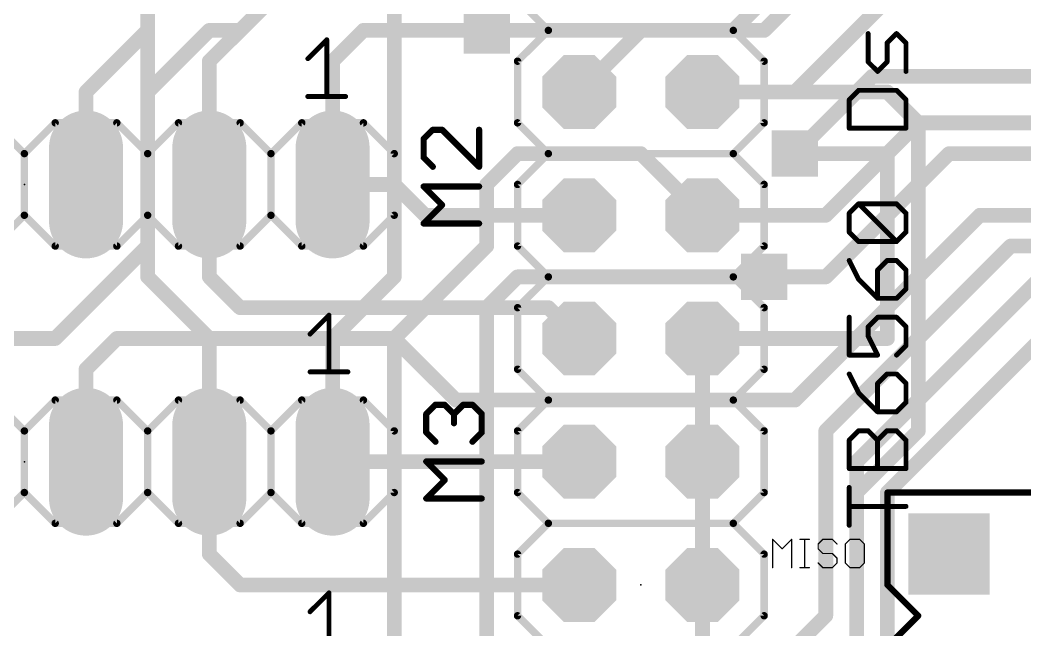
# Model space of a CAD drawing. Extents: x 6 to 93.4, y 7 to 66.
# Drawn here: x 35.47 to 56.17, y 39.08 to 51.65 of the extents above; entities that cross this region are included whole.
import ezdxf

# ---------------------------------------------------------------- set-up
doc = ezdxf.new("R2010")
doc.units = 0
for name, color, linetype in [('1', 22, 'CONTINUOUS'), ('112', 253, 'CONTINUOUS'), ('16', 175, 'CONTINUOUS'), ('17', 82, 'CONTINUOUS'), ('18', 82, 'CONTINUOUS'), ('21', 7, 'CONTINUOUS'), ('23', 7, 'CONTINUOUS'), ('25', 253, 'CONTINUOUS'), ('27', 253, 'CONTINUOUS'), ('51', 53, 'CONTINUOUS')]:
    doc.layers.add(name, color=color, linetype=linetype)

# ---------------------------------------------------------------- blocks, each defined once
blk = doc.blocks.new('RECT')
blk.add_solid([(-0.5, -0.5), (0.5, -0.5), (-0.5, 0.5), (0.5, 0.5)])
blk = doc.blocks.new('OCTAGONP')
at = {"const_width": 0.5}
blk.add_lwpolyline([(-0.25, -0.1036), (-0.25, 0.1036), (-0.1036, 0.25), (0.1036, 0.25), (0.25, 0.1036), (0.25, -0.1036), (0.1036, -0.25), (-0.1036, -0.25), (-0.25, -0.1036), (-0.25, 0.1036)], dxfattribs=at)
blk = doc.blocks.new('LONGP100')
at = {"const_width": 1}
blk.add_lwpolyline([(-0.5, 0), (0.5, 0)], dxfattribs=at)
at = {"const_width": 0.5}
for points in [[(-0.5, 0.25, 1), (-0.5, -0.25)], [(0.5, -0.25, 1), (0.5, 0.25)]]:
    blk.add_lwpolyline(points, format="xyb", dxfattribs=at)
blk = doc.blocks.new('SQUAREP')
blk.add_solid([(-0.5, -0.5), (0.5, -0.5), (-0.5, 0.5), (0.5, 0.5)])
blk = doc.blocks.new('SQUAREV')
blk.add_solid([(-0.5, -0.5), (0.5, -0.5), (-0.5, 0.5), (0.5, 0.5)])

msp = doc.modelspace()

# ---------------------------------------------------------------- linework, layer by layer
at = {"layer": '1', "const_width": 0.3048}
for points in [[(43.18, 46.355), (43.18, 57.785)], [(38.1, 55.88), (38.1, 46.355)], [(40.64, 52.07), (39.37, 50.8)], [(51.435, 52.07), (50.8, 51.435)], [(50.8, 51.435), (45.085, 51.435)], [(39.37, 50.8), (39.37, 48.26)], [(53.34, 50.165), (49.53, 50.165)], [(53.975, 49.53), (53.34, 50.165)], [(53.975, 49.53), (53.975, 43.18)], [(45.085, 48.26), (45.72, 48.895)], [(45.72, 48.895), (48.26, 48.895)], [(48.26, 48.895), (49.53, 47.625)], [(53.34, 48.895), (51.435, 48.895)], [(53.34, 45.085), (53.34, 48.895)], [(45.085, 46.99), (45.085, 48.26)], [(43.18, 45.085), (45.085, 46.99)], [(38.1, 46.355), (39.37, 45.085)], [(41.91, 45.085), (43.18, 46.355)], [(45.085, 45.72), (45.72, 46.355)], [(45.72, 46.355), (50.8, 46.355)], [(45.085, 34.29), (45.085, 45.72)], [(39.37, 45.085), (39.37, 42.545)], [(41.91, 45.085), (41.91, 42.545)], [(43.18, 35.56), (43.18, 45.085)], [(49.53, 45.085), (49.53, 42.545)], [(49.53, 45.085), (53.34, 45.085)], [(53.975, 43.18), (52.705, 41.91)], [(49.53, 42.545), (49.53, 40.005)], [(52.705, 32.385), (52.705, 41.91)], [(49.53, 40.005), (49.53, 37.465)]]:
    msp.add_lwpolyline(points, dxfattribs=at)
at = {"layer": '1', "const_width": 0.1524}
for points in [[(45.085, 51.5112, 1), (45.085, 51.3588)], [(50.7461, 51.4889, 1), (50.8539, 51.3811)], [(50.8, 51.3588, 1), (50.8, 51.5112)], [(39.4462, 50.8, 1), (39.2938, 50.8)], [(39.3161, 50.8539, 1), (39.4239, 50.7461)], [(49.53, 50.2412, 1), (49.53, 50.0888)], [(53.3939, 50.2189, 1), (53.2861, 50.1111)], [(53.34, 50.0888, 1), (53.34, 50.2412)], [(54.0512, 49.53, 1), (53.8988, 49.53)], [(53.9211, 49.4761, 1), (54.0289, 49.5839)], [(45.72, 48.9712, 1), (45.72, 48.8188)], [(45.7739, 48.8411, 1), (45.6661, 48.9489)], [(48.3139, 48.9489, 1), (48.2061, 48.8411)], [(48.26, 48.8188, 1), (48.26, 48.9712)], [(51.435, 48.9712, 1), (51.435, 48.8188)], [(53.4162, 48.895, 1), (53.2638, 48.895)], [(53.34, 48.8188, 1), (53.34, 48.9712)], [(39.2938, 48.26, 1), (39.4462, 48.26)], [(45.1612, 48.26, 1), (45.0088, 48.26)], [(45.0311, 48.3139, 1), (45.1389, 48.2061)], [(49.4761, 47.5711, 1), (49.5839, 47.6789)], [(45.0088, 46.99, 1), (45.1612, 46.99)], [(45.1389, 46.9361, 1), (45.0311, 47.0439)], [(38.1539, 46.4089, 1), (38.0461, 46.3011)], [(38.0238, 46.355, 1), (38.1762, 46.355)], [(43.1038, 46.355, 1), (43.2562, 46.355)], [(43.2339, 46.3011, 1), (43.1261, 46.4089)], [(45.72, 46.4312, 1), (45.72, 46.2788)], [(45.7739, 46.3011, 1), (45.6661, 46.4089)], [(50.8, 46.2788, 1), (50.8, 46.4312)], [(45.1612, 45.72, 1), (45.0088, 45.72)], [(45.0311, 45.7739, 1), (45.1389, 45.6661)], [(39.4462, 45.085, 1), (39.2938, 45.085)], [(39.3161, 45.0311, 1), (39.4239, 45.1389)], [(41.9862, 45.085, 1), (41.8338, 45.085)], [(41.8561, 45.1389, 1), (41.9639, 45.0311)], [(43.2562, 45.085, 1), (43.1038, 45.085)], [(43.1261, 45.1389, 1), (43.2339, 45.0311)], [(49.6062, 45.085, 1), (49.4538, 45.085)], [(49.53, 45.1612, 1), (49.53, 45.0088)], [(53.2638, 45.085, 1), (53.4162, 45.085)], [(53.34, 45.0088, 1), (53.34, 45.1612)], [(54.0289, 43.1261, 1), (53.9211, 43.2339)], [(53.8988, 43.18, 1), (54.0512, 43.18)], [(49.6062, 42.545, 1), (49.4538, 42.545)], [(39.2938, 42.545, 1), (39.4462, 42.545)], [(41.8338, 42.545, 1), (41.9862, 42.545)], [(49.4538, 42.545, 1), (49.6062, 42.545)], [(52.7812, 41.91, 1), (52.6288, 41.91)], [(52.6511, 41.9639, 1), (52.7589, 41.8561)], [(49.6062, 40.005, 1), (49.4538, 40.005)], [(49.4538, 40.005, 1), (49.6062, 40.005)]]:
    msp.add_lwpolyline(points, format="xyb", dxfattribs=at)
at = {"layer": '112', "const_width": 0.1016}
for points in [[(41.3998, 50.8524), (41.7896, 51.2422)], [(41.7896, 51.2422), (41.7896, 50.0728)], [(41.3998, 50.0728), (42.1794, 50.0728)], [(41.4458, 45.1754), (41.8356, 45.5652)], [(41.8356, 45.5652), (41.8356, 44.3958)], [(41.4458, 44.3958), (42.2254, 44.3958)], [(41.4458, 39.4524), (41.8356, 39.8422)], [(41.8356, 39.8422), (41.8356, 38.6728)]]:
    msp.add_lwpolyline(points, dxfattribs=at)
at = {"layer": '112', "const_width": 0.0508}
for points in [[(41.815, 51.2422, 1), (41.7642, 51.2422)], [(41.8076, 51.2242, 1), (41.7716, 51.2602)], [(41.3818, 50.8704, 1), (41.4178, 50.8344)], [(41.3998, 50.0982, 1), (41.3998, 50.0474)], [(41.7642, 50.0728, 1), (41.815, 50.0728)], [(42.1794, 50.0474, 1), (42.1794, 50.0982)], [(41.861, 45.5652, 1), (41.8102, 45.5652)], [(41.8536, 45.5472, 1), (41.8176, 45.5832)], [(41.4278, 45.1934, 1), (41.4638, 45.1574)], [(41.4458, 44.4212, 1), (41.4458, 44.3704)], [(41.8102, 44.3958, 1), (41.861, 44.3958)], [(42.2254, 44.3704, 1), (42.2254, 44.4212)], [(41.861, 39.8422, 1), (41.8102, 39.8422)], [(41.8536, 39.8242, 1), (41.8176, 39.8602)], [(41.4278, 39.4704, 1), (41.4638, 39.4344)]]:
    msp.add_lwpolyline(points, format="xyb", dxfattribs=at)
at = {"layer": '16', "const_width": 0.3048}
for points in [[(38.1, 51.435), (38.1, 55.88)], [(40.64, 52.07), (40.005, 51.435)], [(50.8, 52.07), (50.165, 51.435)], [(53.34, 52.07), (51.435, 50.165)], [(36.83, 50.165), (38.1, 51.435)], [(39.37, 51.435), (38.1, 50.165)], [(40.005, 51.435), (39.37, 51.435)], [(42.545, 51.435), (41.91, 50.8)], [(45.085, 51.435), (42.545, 51.435)], [(48.26, 51.435), (46.99, 50.165)], [(50.165, 51.435), (48.26, 51.435)], [(41.91, 50.8), (41.91, 48.26)], [(51.435, 48.895), (53.0276, 50.4876)], [(53.0276, 50.4876), (58.7324, 50.4876)], [(36.83, 48.26), (36.83, 50.165)], [(38.1, 50.165), (38.1, 46.99)], [(51.435, 50.165), (49.53, 50.165)], [(52.07, 47.625), (53.975, 49.53)], [(53.975, 49.53), (59.69, 49.53)], [(54.61, 48.895), (52.07, 46.355)], [(60.96, 48.895), (54.61, 48.895)], [(39.37, 48.26), (39.37, 46.355)], [(41.91, 48.26), (43.18, 48.26)], [(43.18, 48.26), (43.815, 47.625)], [(43.815, 47.625), (46.99, 47.625)], [(49.53, 47.625), (52.07, 47.625)], [(51.435, 43.815), (55.245, 47.625)], [(55.245, 47.625), (79.375, 47.625)], [(38.1, 46.99), (36.195, 45.085)], [(52.07, 43.18), (55.88, 46.99)], [(55.88, 46.99), (80.645, 46.99)], [(39.37, 46.355), (40.005, 45.72)], [(50.8, 46.355), (52.07, 46.355)], [(52.705, 42.545), (56.515, 46.355)], [(40.005, 45.72), (46.355, 45.72)], [(46.355, 45.72), (46.99, 45.085)], [(53.34, 41.91), (57.15, 45.72)], [(36.195, 45.085), (22.86, 45.085)], [(37.465, 45.085), (36.83, 44.45)], [(43.18, 45.085), (37.465, 45.085)], [(44.45, 43.815), (43.18, 45.085)], [(36.83, 44.45), (36.83, 42.545)], [(44.45, 43.815), (51.435, 43.815)], [(52.07, 39.37), (52.07, 43.18)], [(39.37, 40.64), (39.37, 42.545)], [(46.99, 42.545), (41.91, 42.545)], [(52.705, 37.465), (52.705, 42.545)], [(53.34, 35.56), (53.34, 41.91)], [(40.005, 40.005), (39.37, 40.64)], [(46.99, 40.005), (40.005, 40.005)], [(51.435, 38.735), (52.07, 39.37)]]:
    msp.add_lwpolyline(points, dxfattribs=at)
at = {"layer": '16', "const_width": 0.1524}
for points in [[(38.1539, 51.3811, 1), (38.0461, 51.4889)], [(39.37, 51.5112, 1), (39.37, 51.3588)], [(39.4239, 51.3811, 1), (39.3161, 51.4889)], [(39.9511, 51.4889, 1), (40.0589, 51.3811)], [(40.005, 51.3588, 1), (40.005, 51.5112)], [(42.545, 51.5112, 1), (42.545, 51.3588)], [(42.5989, 51.3811, 1), (42.4911, 51.4889)], [(45.085, 51.3588, 1), (45.085, 51.5112)], [(48.26, 51.5112, 1), (48.26, 51.3588)], [(48.3139, 51.3811, 1), (48.2061, 51.4889)], [(50.1111, 51.4889, 1), (50.2189, 51.3811)], [(50.165, 51.3588, 1), (50.165, 51.5112)], [(38.0238, 51.435, 1), (38.1762, 51.435)], [(41.9862, 50.8, 1), (41.8338, 50.8)], [(41.8561, 50.8539, 1), (41.9639, 50.7461)], [(53.0276, 50.5638, 1), (53.0276, 50.4114)], [(53.0815, 50.4337, 1), (52.9737, 50.5415)], [(36.9062, 50.165, 1), (36.7538, 50.165)], [(38.1762, 50.165, 1), (38.0238, 50.165)], [(49.53, 50.2412, 1), (49.53, 50.0888)], [(51.435, 50.0888, 1), (51.435, 50.2412)], [(36.7761, 50.2189, 1), (36.8839, 50.1111)], [(38.0461, 50.2189, 1), (38.1539, 50.1111)], [(46.9361, 50.2189, 1), (47.0439, 50.1111)], [(51.3811, 50.2189, 1), (51.4889, 50.1111)], [(53.975, 49.6062, 1), (53.975, 49.4538)], [(54.0289, 49.4761, 1), (53.9211, 49.5839)], [(51.3811, 48.9489, 1), (51.4889, 48.8411)], [(54.61, 48.9712, 1), (54.61, 48.8188)], [(54.6639, 48.8411, 1), (54.5561, 48.9489)], [(36.7538, 48.26, 1), (36.9062, 48.26)], [(39.4462, 48.26, 1), (39.2938, 48.26)], [(41.91, 48.3362, 1), (41.91, 48.1838)], [(41.8338, 48.26, 1), (41.9862, 48.26)], [(43.2339, 48.3139, 1), (43.1261, 48.2061)], [(43.18, 48.1838, 1), (43.18, 48.3362)], [(43.815, 47.7012, 1), (43.815, 47.5488)], [(43.7611, 47.5711, 1), (43.8689, 47.6789)], [(46.99, 47.5488, 1), (46.99, 47.7012)], [(49.53, 47.7012, 1), (49.53, 47.5488)], [(52.0161, 47.6789, 1), (52.1239, 47.5711)], [(52.07, 47.5488, 1), (52.07, 47.7012)], [(55.245, 47.7012, 1), (55.245, 47.5488)], [(55.2989, 47.5711, 1), (55.1911, 47.6789)], [(38.0238, 46.99, 1), (38.1762, 46.99)], [(38.1539, 46.9361, 1), (38.0461, 47.0439)], [(55.88, 47.0662, 1), (55.88, 46.9138)], [(55.9339, 46.9361, 1), (55.8261, 47.0439)], [(39.4239, 46.4089, 1), (39.3161, 46.3011)], [(39.2938, 46.355, 1), (39.4462, 46.355)], [(50.8, 46.4312, 1), (50.8, 46.2788)], [(52.0161, 46.4089, 1), (52.1239, 46.3011)], [(52.07, 46.2788, 1), (52.07, 46.4312)], [(40.005, 45.7962, 1), (40.005, 45.6438)], [(39.9511, 45.6661, 1), (40.0589, 45.7739)], [(46.4089, 45.7739, 1), (46.3011, 45.6661)], [(46.355, 45.6438, 1), (46.355, 45.7962)], [(36.1411, 45.1389, 1), (36.2489, 45.0311)], [(36.195, 45.0088, 1), (36.195, 45.1612)], [(37.465, 45.1612, 1), (37.465, 45.0088)], [(37.5189, 45.0311, 1), (37.4111, 45.1389)], [(43.2339, 45.1389, 1), (43.1261, 45.0311)], [(43.18, 45.0088, 1), (43.18, 45.1612)], [(46.9361, 45.0311, 1), (47.0439, 45.1389)], [(36.9062, 44.45, 1), (36.7538, 44.45)], [(36.7761, 44.5039, 1), (36.8839, 44.3961)], [(44.45, 43.8912, 1), (44.45, 43.7388)], [(44.3961, 43.7611, 1), (44.5039, 43.8689)], [(51.3811, 43.8689, 1), (51.4889, 43.7611)], [(51.435, 43.7388, 1), (51.435, 43.8912)], [(52.1462, 43.18, 1), (51.9938, 43.18)], [(52.0161, 43.2339, 1), (52.1239, 43.1261)], [(39.4462, 42.545, 1), (39.2938, 42.545)], [(41.91, 42.6212, 1), (41.91, 42.4688)], [(46.99, 42.4688, 1), (46.99, 42.6212)], [(52.7812, 42.545, 1), (52.6288, 42.545)], [(52.6511, 42.5989, 1), (52.7589, 42.4911)], [(36.7538, 42.545, 1), (36.9062, 42.545)], [(53.4162, 41.91, 1), (53.2638, 41.91)], [(53.2861, 41.9639, 1), (53.3939, 41.8561)], [(39.4239, 40.6939, 1), (39.3161, 40.5861)], [(39.2938, 40.64, 1), (39.4462, 40.64)], [(40.005, 40.0812, 1), (40.005, 39.9288)], [(39.9511, 39.9511, 1), (40.0589, 40.0589)], [(46.99, 39.9288, 1), (46.99, 40.0812)], [(51.9938, 39.37, 1), (52.1462, 39.37)], [(52.1239, 39.3161, 1), (52.0161, 39.4239)]]:
    msp.add_lwpolyline(points, format="xyb", dxfattribs=at)
at = {"layer": '21'}
for points, const_width in [([(45.72, 52.07), (46.355, 51.435)], 0.1524), ([(50.8, 52.07), (50.165, 51.435)], 0.1524), ([(46.355, 51.435), (45.72, 50.8)], 0.1524), ([(50.165, 51.435), (46.355, 51.435)], 0.1524), ([(50.165, 51.435), (50.8, 50.8)], 0.1524), ([(45.72, 50.8), (45.72, 49.53)], 0.1524), ([(50.8, 50.8), (50.8, 49.53)], 0.1524), ([(35.56, 48.895), (34.925, 49.53)], 0.1524), ([(35.56, 48.895), (36.195, 49.53)], 0.1524), ([(36.195, 49.53), (37.465, 49.53)], 0.1524), ([(37.465, 49.53), (38.1, 48.895)], 0.1524), ([(38.1, 48.895), (38.735, 49.53)], 0.1524), ([(38.735, 49.53), (40.005, 49.53)], 0.1524), ([(40.005, 49.53), (40.64, 48.895)], 0.1524), ([(40.64, 48.895), (41.275, 49.53)], 0.1524), ([(41.275, 49.53), (42.545, 49.53)], 0.1524), ([(43.18, 48.895), (42.545, 49.53)], 0.1524), ([(45.72, 49.53), (46.355, 48.895)], 0.1524), ([(50.8, 49.53), (50.165, 48.895)], 0.1524), ([(35.56, 47.625), (35.56, 48.895)], 0.1524), ([(38.1, 47.625), (38.1, 48.895)], 0.1524), ([(40.64, 47.625), (40.64, 48.895)], 0.1524), ([(43.18, 47.625), (43.18, 48.895)], 0.1524), ([(46.355, 48.895), (45.72, 48.26)], 0.1524), ([(50.165, 48.895), (46.355, 48.895)], 0.1524), ([(50.165, 48.895), (50.8, 48.26)], 0.1524), ([(45.72, 48.26), (45.72, 46.99)], 0.1524), ([(50.8, 48.26), (50.8, 46.99)], 0.1524), ([(34.925, 46.99), (35.56, 47.625)], 0.1524), ([(36.195, 46.99), (35.56, 47.625)], 0.1524), ([(38.1, 47.625), (37.465, 46.99)], 0.1524), ([(38.735, 46.99), (38.1, 47.625)], 0.1524), ([(40.64, 47.625), (40.005, 46.99)], 0.1524), ([(41.275, 46.99), (40.64, 47.625)], 0.1524), ([(42.545, 46.99), (43.18, 47.625)], 0.1524), ([(37.465, 46.99), (36.195, 46.99)], 0.1524), ([(40.005, 46.99), (38.735, 46.99)], 0.1524), ([(42.545, 46.99), (41.275, 46.99)], 0.1524), ([(45.72, 46.99), (46.355, 46.355)], 0.1524), ([(50.8, 46.99), (50.165, 46.355)], 0.1524), ([(46.355, 46.355), (45.72, 45.72)], 0.1524), ([(50.165, 46.355), (46.355, 46.355)], 0.1524), ([(50.165, 46.355), (50.8, 45.72)], 0.1524), ([(45.72, 45.72), (45.72, 44.45)], 0.1524), ([(50.8, 45.72), (50.8, 44.45)], 0.1524), ([(45.72, 44.45), (46.355, 43.815)], 0.1524), ([(50.8, 44.45), (50.165, 43.815)], 0.1524), ([(35.56, 43.18), (34.925, 43.815)], 0.1524), ([(35.56, 43.18), (36.195, 43.815)], 0.1524), ([(36.195, 43.815), (37.465, 43.815)], 0.1524), ([(37.465, 43.815), (38.1, 43.18)], 0.1524), ([(38.1, 43.18), (38.735, 43.815)], 0.1524), ([(38.735, 43.815), (40.005, 43.815)], 0.1524), ([(40.005, 43.815), (40.64, 43.18)], 0.1524), ([(40.64, 43.18), (41.275, 43.815)], 0.1524), ([(41.275, 43.815), (42.545, 43.815)], 0.1524), ([(43.18, 43.18), (42.545, 43.815)], 0.1524), ([(46.355, 43.815), (45.72, 43.18)], 0.1524), ([(50.165, 43.815), (46.355, 43.815)], 0.1524), ([(50.165, 43.815), (50.8, 43.18)], 0.1524), ([(35.56, 41.91), (35.56, 43.18)], 0.1524), ([(38.1, 41.91), (38.1, 43.18)], 0.1524), ([(40.64, 41.91), (40.64, 43.18)], 0.1524), ([(43.18, 41.91), (43.18, 43.18)], 0.1524), ([(45.72, 43.18), (45.72, 41.91)], 0.1524), ([(50.8, 43.18), (50.8, 41.91)], 0.1524), ([(34.925, 41.275), (35.56, 41.91)], 0.1524), ([(36.195, 41.275), (35.56, 41.91)], 0.1524), ([(38.1, 41.91), (37.465, 41.275)], 0.1524), ([(38.735, 41.275), (38.1, 41.91)], 0.1524), ([(40.64, 41.91), (40.005, 41.275)], 0.1524), ([(41.275, 41.275), (40.64, 41.91)], 0.1524), ([(42.545, 41.275), (43.18, 41.91)], 0.1524), ([(45.72, 41.91), (46.355, 41.275)], 0.1524), ([(50.8, 41.91), (50.165, 41.275)], 0.1524), ([(57.785, 41.91), (53.34, 41.91)], 0.127), ([(53.34, 41.91), (53.34, 40.005)], 0.127), ([(37.465, 41.275), (36.195, 41.275)], 0.1524), ([(40.005, 41.275), (38.735, 41.275)], 0.1524), ([(42.545, 41.275), (41.275, 41.275)], 0.1524), ([(46.355, 41.275), (45.72, 40.64)], 0.1524), ([(50.165, 41.275), (46.355, 41.275)], 0.1524), ([(50.165, 41.275), (50.8, 40.64)], 0.1524), ([(50.9771, 40.3606), (50.9771, 40.9453)], 0.0254), ([(50.9771, 40.9453), (51.172, 40.7504)], 0.0254), ([(51.172, 40.7504), (51.3669, 40.9453)], 0.0254), ([(51.3669, 40.9453), (51.3669, 40.3606)], 0.0254), ([(51.5384, 40.9453), (51.7333, 40.9453)], 0.0254), ([(51.6358, 40.3606), (51.6358, 40.9453)], 0.0254), ([(52.01, 40.9453), (51.9126, 40.8478)], 0.0254), ([(51.9126, 40.8478), (51.9126, 40.7504)], 0.0254), ([(52.2049, 40.9453), (52.01, 40.9453)], 0.0254), ([(52.3024, 40.8478), (52.2049, 40.9453)], 0.0254), ([(52.5713, 40.9453), (52.4739, 40.8478)], 0.0254), ([(52.4739, 40.8478), (52.4739, 40.458)], 0.0254), ([(52.7662, 40.9453), (52.5713, 40.9453)], 0.0254), ([(52.8637, 40.8478), (52.7662, 40.9453)], 0.0254), ([(52.8637, 40.458), (52.8637, 40.8478)], 0.0254), ([(45.72, 39.37), (45.72, 40.64)], 0.1524), ([(50.8, 40.64), (50.8, 39.37)], 0.1524), ([(51.9126, 40.7504), (52.01, 40.6529)], 0.0254), ([(52.01, 40.6529), (52.2049, 40.6529)], 0.0254), ([(52.2049, 40.6529), (52.3024, 40.5555)], 0.0254), ([(51.5384, 40.3606), (51.7333, 40.3606)], 0.0254), ([(52.01, 40.3606), (51.9126, 40.458)], 0.0254), ([(52.2049, 40.3606), (52.01, 40.3606)], 0.0254), ([(52.3024, 40.458), (52.2049, 40.3606)], 0.0254), ([(52.3024, 40.5555), (52.3024, 40.458)], 0.0254), ([(52.4739, 40.458), (52.5713, 40.3606)], 0.0254), ([(52.5713, 40.3606), (52.7662, 40.3606)], 0.0254), ([(52.7662, 40.3606), (52.8637, 40.458)], 0.0254), ([(53.34, 40.005), (53.975, 39.37)], 0.127), ([(46.355, 38.735), (45.72, 39.37)], 0.1524), ([(50.8, 39.37), (50.165, 38.735)], 0.1524), ([(53.975, 39.37), (53.34, 38.735)], 0.127)]:
    msp.add_lwpolyline(points, dxfattribs=dict(at, const_width=const_width))
for points, const_width in [([(46.355, 51.4731, 1), (46.355, 51.3969)], 0.0762), ([(46.3819, 51.4081, 1), (46.3281, 51.4619)], 0.0762), ([(46.3281, 51.4081, 1), (46.3819, 51.4619)], 0.0762), ([(50.1919, 51.4619, 1), (50.1381, 51.4081)], 0.0762), ([(50.1381, 51.4619, 1), (50.1919, 51.4081)], 0.0762), ([(50.165, 51.3969, 1), (50.165, 51.4731)], 0.0762), ([(45.7581, 50.8, 1), (45.6819, 50.8)], 0.0762), ([(45.6931, 50.8269, 1), (45.7469, 50.7731)], 0.0762), ([(50.8381, 50.8, 1), (50.7619, 50.8)], 0.0762), ([(50.7731, 50.7731, 1), (50.8269, 50.8269)], 0.0762), ([(36.195, 49.5681, 1), (36.195, 49.4919)], 0.0762), ([(36.2219, 49.5031, 1), (36.1681, 49.5569)], 0.0762), ([(37.4919, 49.5569, 1), (37.4381, 49.5031)], 0.0762), ([(37.465, 49.4919, 1), (37.465, 49.5681)], 0.0762), ([(38.735, 49.5681, 1), (38.735, 49.4919)], 0.0762), ([(38.7619, 49.5031, 1), (38.7081, 49.5569)], 0.0762), ([(40.0319, 49.5569, 1), (39.9781, 49.5031)], 0.0762), ([(40.005, 49.4919, 1), (40.005, 49.5681)], 0.0762), ([(41.275, 49.5681, 1), (41.275, 49.4919)], 0.0762), ([(41.3019, 49.5031, 1), (41.2481, 49.5569)], 0.0762), ([(42.5719, 49.5569, 1), (42.5181, 49.5031)], 0.0762), ([(42.545, 49.4919, 1), (42.545, 49.5681)], 0.0762), ([(45.6819, 49.53, 1), (45.7581, 49.53)], 0.0762), ([(45.7469, 49.5569, 1), (45.6931, 49.5031)], 0.0762), ([(50.7619, 49.53, 1), (50.8381, 49.53)], 0.0762), ([(50.8269, 49.5031, 1), (50.7731, 49.5569)], 0.0762), ([(35.5981, 48.895, 1), (35.5219, 48.895)], 0.0762), ([(35.5331, 48.9219, 1), (35.5869, 48.8681)], 0.0762), ([(35.5331, 48.8681, 1), (35.5869, 48.9219)], 0.0762), ([(38.1381, 48.895, 1), (38.0619, 48.895)], 0.0762), ([(38.0731, 48.9219, 1), (38.1269, 48.8681)], 0.0762), ([(38.0731, 48.8681, 1), (38.1269, 48.9219)], 0.0762), ([(40.6781, 48.895, 1), (40.6019, 48.895)], 0.0762), ([(40.6131, 48.9219, 1), (40.6669, 48.8681)], 0.0762), ([(40.6131, 48.8681, 1), (40.6669, 48.9219)], 0.0762), ([(43.2181, 48.895, 1), (43.1419, 48.895)], 0.0762), ([(43.1531, 48.8681, 1), (43.2069, 48.9219)], 0.0762), ([(46.355, 48.9331, 1), (46.355, 48.8569)], 0.0762), ([(46.3819, 48.8681, 1), (46.3281, 48.9219)], 0.0762), ([(46.3281, 48.8681, 1), (46.3819, 48.9219)], 0.0762), ([(50.1919, 48.9219, 1), (50.1381, 48.8681)], 0.0762), ([(50.1381, 48.9219, 1), (50.1919, 48.8681)], 0.0762), ([(50.165, 48.8569, 1), (50.165, 48.9331)], 0.0762), ([(45.7581, 48.26, 1), (45.6819, 48.26)], 0.0762), ([(45.6931, 48.2869, 1), (45.7469, 48.2331)], 0.0762), ([(50.8381, 48.26, 1), (50.7619, 48.26)], 0.0762), ([(50.7731, 48.2331, 1), (50.8269, 48.2869)], 0.0762), ([(35.5219, 47.625, 1), (35.5981, 47.625)], 0.0762), ([(35.5869, 47.6519, 1), (35.5331, 47.5981)], 0.0762), ([(35.5869, 47.5981, 1), (35.5331, 47.6519)], 0.0762), ([(38.0619, 47.625, 1), (38.1381, 47.625)], 0.0762), ([(38.1269, 47.6519, 1), (38.0731, 47.5981)], 0.0762), ([(38.1269, 47.5981, 1), (38.0731, 47.6519)], 0.0762), ([(40.6019, 47.625, 1), (40.6781, 47.625)], 0.0762), ([(40.6669, 47.6519, 1), (40.6131, 47.5981)], 0.0762), ([(40.6669, 47.5981, 1), (40.6131, 47.6519)], 0.0762), ([(43.1419, 47.625, 1), (43.2181, 47.625)], 0.0762), ([(43.2069, 47.5981, 1), (43.1531, 47.6519)], 0.0762), ([(36.195, 47.0281, 1), (36.195, 46.9519)], 0.0762), ([(36.1681, 46.9631, 1), (36.2219, 47.0169)], 0.0762), ([(37.4381, 47.0169, 1), (37.4919, 46.9631)], 0.0762), ([(37.465, 46.9519, 1), (37.465, 47.0281)], 0.0762), ([(38.735, 47.0281, 1), (38.735, 46.9519)], 0.0762), ([(38.7081, 46.9631, 1), (38.7619, 47.0169)], 0.0762), ([(39.9781, 47.0169, 1), (40.0319, 46.9631)], 0.0762), ([(40.005, 46.9519, 1), (40.005, 47.0281)], 0.0762), ([(41.275, 47.0281, 1), (41.275, 46.9519)], 0.0762), ([(41.2481, 46.9631, 1), (41.3019, 47.0169)], 0.0762), ([(42.5181, 47.0169, 1), (42.5719, 46.9631)], 0.0762), ([(42.545, 46.9519, 1), (42.545, 47.0281)], 0.0762), ([(45.6819, 46.99, 1), (45.7581, 46.99)], 0.0762), ([(45.7469, 47.0169, 1), (45.6931, 46.9631)], 0.0762), ([(50.7619, 46.99, 1), (50.8381, 46.99)], 0.0762), ([(50.8269, 46.9631, 1), (50.7731, 47.0169)], 0.0762), ([(46.355, 46.3931, 1), (46.355, 46.3169)], 0.0762), ([(46.3819, 46.3281, 1), (46.3281, 46.3819)], 0.0762), ([(46.3281, 46.3281, 1), (46.3819, 46.3819)], 0.0762), ([(50.1919, 46.3819, 1), (50.1381, 46.3281)], 0.0762), ([(50.1381, 46.3819, 1), (50.1919, 46.3281)], 0.0762), ([(50.165, 46.3169, 1), (50.165, 46.3931)], 0.0762), ([(45.7581, 45.72, 1), (45.6819, 45.72)], 0.0762), ([(45.6931, 45.7469, 1), (45.7469, 45.6931)], 0.0762), ([(50.8381, 45.72, 1), (50.7619, 45.72)], 0.0762), ([(50.7731, 45.6931, 1), (50.8269, 45.7469)], 0.0762), ([(45.7469, 44.4769, 1), (45.6931, 44.4231)], 0.0762), ([(50.8269, 44.4231, 1), (50.7731, 44.4769)], 0.0762), ([(45.6819, 44.45, 1), (45.7581, 44.45)], 0.0762), ([(50.7619, 44.45, 1), (50.8381, 44.45)], 0.0762), ([(36.195, 43.8531, 1), (36.195, 43.7769)], 0.0762), ([(36.2219, 43.7881, 1), (36.1681, 43.8419)], 0.0762), ([(37.4919, 43.8419, 1), (37.4381, 43.7881)], 0.0762), ([(37.465, 43.7769, 1), (37.465, 43.8531)], 0.0762), ([(38.735, 43.8531, 1), (38.735, 43.7769)], 0.0762), ([(38.7619, 43.7881, 1), (38.7081, 43.8419)], 0.0762), ([(40.0319, 43.8419, 1), (39.9781, 43.7881)], 0.0762), ([(40.005, 43.7769, 1), (40.005, 43.8531)], 0.0762), ([(41.275, 43.8531, 1), (41.275, 43.7769)], 0.0762), ([(41.3019, 43.7881, 1), (41.2481, 43.8419)], 0.0762), ([(42.5719, 43.8419, 1), (42.5181, 43.7881)], 0.0762), ([(42.545, 43.7769, 1), (42.545, 43.8531)], 0.0762), ([(46.355, 43.8531, 1), (46.355, 43.7769)], 0.0762), ([(46.3819, 43.7881, 1), (46.3281, 43.8419)], 0.0762), ([(50.1919, 43.8419, 1), (50.1381, 43.7881)], 0.0762), ([(50.165, 43.7769, 1), (50.165, 43.8531)], 0.0762), ([(46.3281, 43.7881, 1), (46.3819, 43.8419)], 0.0762), ([(50.1381, 43.8419, 1), (50.1919, 43.7881)], 0.0762), ([(35.5981, 43.18, 1), (35.5219, 43.18)], 0.0762), ([(35.5331, 43.2069, 1), (35.5869, 43.1531)], 0.0762), ([(35.5331, 43.1531, 1), (35.5869, 43.2069)], 0.0762), ([(38.1381, 43.18, 1), (38.0619, 43.18)], 0.0762), ([(38.0731, 43.2069, 1), (38.1269, 43.1531)], 0.0762), ([(38.0731, 43.1531, 1), (38.1269, 43.2069)], 0.0762), ([(40.6781, 43.18, 1), (40.6019, 43.18)], 0.0762), ([(40.6131, 43.2069, 1), (40.6669, 43.1531)], 0.0762), ([(40.6131, 43.1531, 1), (40.6669, 43.2069)], 0.0762), ([(43.2181, 43.18, 1), (43.1419, 43.18)], 0.0762), ([(43.1531, 43.1531, 1), (43.2069, 43.2069)], 0.0762), ([(45.7581, 43.18, 1), (45.6819, 43.18)], 0.0762), ([(45.6931, 43.2069, 1), (45.7469, 43.1531)], 0.0762), ([(50.8381, 43.18, 1), (50.7619, 43.18)], 0.0762), ([(50.7731, 43.1531, 1), (50.8269, 43.2069)], 0.0762), ([(35.5219, 41.91, 1), (35.5981, 41.91)], 0.0762), ([(35.5869, 41.9369, 1), (35.5331, 41.8831)], 0.0762), ([(35.5869, 41.8831, 1), (35.5331, 41.9369)], 0.0762), ([(38.0619, 41.91, 1), (38.1381, 41.91)], 0.0762), ([(38.1269, 41.9369, 1), (38.0731, 41.8831)], 0.0762), ([(38.1269, 41.8831, 1), (38.0731, 41.9369)], 0.0762), ([(40.6019, 41.91, 1), (40.6781, 41.91)], 0.0762), ([(40.6669, 41.9369, 1), (40.6131, 41.8831)], 0.0762), ([(40.6669, 41.8831, 1), (40.6131, 41.9369)], 0.0762), ([(43.1419, 41.91, 1), (43.2181, 41.91)], 0.0762), ([(43.2069, 41.8831, 1), (43.1531, 41.9369)], 0.0762), ([(45.6819, 41.91, 1), (45.7581, 41.91)], 0.0762), ([(45.7469, 41.9369, 1), (45.6931, 41.8831)], 0.0762), ([(50.7619, 41.91, 1), (50.8381, 41.91)], 0.0762), ([(50.8269, 41.8831, 1), (50.7731, 41.9369)], 0.0762), ([(53.34, 41.9418, 1), (53.34, 41.8783)], 0.0635), ([(53.3718, 41.91, 1), (53.3083, 41.91)], 0.0635), ([(36.195, 41.3131, 1), (36.195, 41.2369)], 0.0762), ([(36.1681, 41.2481, 1), (36.2219, 41.3019)], 0.0762), ([(37.4381, 41.3019, 1), (37.4919, 41.2481)], 0.0762), ([(37.465, 41.2369, 1), (37.465, 41.3131)], 0.0762), ([(38.735, 41.3131, 1), (38.735, 41.2369)], 0.0762), ([(38.7081, 41.2481, 1), (38.7619, 41.3019)], 0.0762), ([(39.9781, 41.3019, 1), (40.0319, 41.2481)], 0.0762), ([(40.005, 41.2369, 1), (40.005, 41.3131)], 0.0762), ([(41.275, 41.3131, 1), (41.275, 41.2369)], 0.0762), ([(41.2481, 41.2481, 1), (41.3019, 41.3019)], 0.0762), ([(42.5181, 41.3019, 1), (42.5719, 41.2481)], 0.0762), ([(42.545, 41.2369, 1), (42.545, 41.3131)], 0.0762), ([(46.355, 41.3131, 1), (46.355, 41.2369)], 0.0762), ([(46.3819, 41.2481, 1), (46.3281, 41.3019)], 0.0762), ([(46.3281, 41.2481, 1), (46.3819, 41.3019)], 0.0762), ([(50.1919, 41.3019, 1), (50.1381, 41.2481)], 0.0762), ([(50.1381, 41.3019, 1), (50.1919, 41.2481)], 0.0762), ([(50.165, 41.2369, 1), (50.165, 41.3131)], 0.0762), ([(50.9834, 40.9453, 1), (50.9707, 40.9453)], 0.0127), ([(50.9815, 40.9498, 1), (50.9726, 40.9408)], 0.0127), ([(51.3732, 40.9453, 1), (51.3605, 40.9453)], 0.0127), ([(51.3713, 40.9408, 1), (51.3624, 40.9498)], 0.0127), ([(51.5384, 40.9516, 1), (51.5384, 40.9389)], 0.0127), ([(51.6422, 40.9453, 1), (51.6295, 40.9453)], 0.0127), ([(51.7333, 40.9389, 1), (51.7333, 40.9516)], 0.0127), ([(51.9189, 40.8478, 1), (51.9062, 40.8478)], 0.0127), ([(51.9081, 40.8523, 1), (51.9171, 40.8434)], 0.0127), ([(52.01, 40.9516, 1), (52.01, 40.9389)], 0.0127), ([(52.0145, 40.9408, 1), (52.0055, 40.9498)], 0.0127), ([(52.2094, 40.9498, 1), (52.2004, 40.9408)], 0.0127), ([(52.2049, 40.9389, 1), (52.2049, 40.9516)], 0.0127), ([(52.2979, 40.8434, 1), (52.3069, 40.8523)], 0.0127), ([(52.4802, 40.8478, 1), (52.4675, 40.8478)], 0.0127), ([(52.4694, 40.8523, 1), (52.4784, 40.8434)], 0.0127), ([(52.5713, 40.9516, 1), (52.5713, 40.9389)], 0.0127), ([(52.5758, 40.9408, 1), (52.5668, 40.9498)], 0.0127), ([(52.7707, 40.9498, 1), (52.7617, 40.9408)], 0.0127), ([(52.7662, 40.9389, 1), (52.7662, 40.9516)], 0.0127), ([(52.87, 40.8478, 1), (52.8573, 40.8478)], 0.0127), ([(52.8592, 40.8434, 1), (52.8682, 40.8523)], 0.0127), ([(45.7581, 40.64, 1), (45.6819, 40.64)], 0.0762), ([(45.6931, 40.6669, 1), (45.7469, 40.6131)], 0.0762), ([(50.8381, 40.64, 1), (50.7619, 40.64)], 0.0762), ([(50.7731, 40.6131, 1), (50.8269, 40.6669)], 0.0762), ([(51.1675, 40.7549, 1), (51.1764, 40.7459)], 0.0127), ([(51.1675, 40.7459, 1), (51.1764, 40.7549)], 0.0127), ([(51.9171, 40.7549, 1), (51.9081, 40.7459)], 0.0127), ([(51.9062, 40.7504, 1), (51.9189, 40.7504)], 0.0127), ([(52.01, 40.6593, 1), (52.01, 40.6466)], 0.0127), ([(52.0055, 40.6485, 1), (52.0145, 40.6574)], 0.0127), ([(52.2094, 40.6574, 1), (52.2004, 40.6485)], 0.0127), ([(52.2049, 40.6466, 1), (52.2049, 40.6593)], 0.0127), ([(50.9707, 40.3606, 1), (50.9834, 40.3606)], 0.0127), ([(51.3605, 40.3606, 1), (51.3732, 40.3606)], 0.0127), ([(51.5384, 40.367, 1), (51.5384, 40.3543)], 0.0127), ([(51.6295, 40.3606, 1), (51.6422, 40.3606)], 0.0127), ([(51.7333, 40.3543, 1), (51.7333, 40.367)], 0.0127), ([(51.9171, 40.4625, 1), (51.9081, 40.4536)], 0.0127), ([(52.01, 40.367, 1), (52.01, 40.3543)], 0.0127), ([(52.0055, 40.3561, 1), (52.0145, 40.3651)], 0.0127), ([(52.2004, 40.3651, 1), (52.2094, 40.3561)], 0.0127), ([(52.2049, 40.3543, 1), (52.2049, 40.367)], 0.0127), ([(52.3087, 40.5555, 1), (52.296, 40.5555)], 0.0127), ([(52.296, 40.458, 1), (52.3087, 40.458)], 0.0127), ([(52.2979, 40.551, 1), (52.3069, 40.56)], 0.0127), ([(52.3069, 40.4536, 1), (52.2979, 40.4625)], 0.0127), ([(52.4784, 40.4625, 1), (52.4694, 40.4536)], 0.0127), ([(52.4675, 40.458, 1), (52.4802, 40.458)], 0.0127), ([(52.5713, 40.367, 1), (52.5713, 40.3543)], 0.0127), ([(52.5668, 40.3561, 1), (52.5758, 40.3651)], 0.0127), ([(52.7617, 40.3651, 1), (52.7707, 40.3561)], 0.0127), ([(52.7662, 40.3543, 1), (52.7662, 40.367)], 0.0127), ([(52.8573, 40.458, 1), (52.87, 40.458)], 0.0127), ([(52.8682, 40.4536, 1), (52.8592, 40.4625)], 0.0127), ([(53.3625, 40.0275, 1), (53.3175, 39.9825)], 0.0635), ([(53.3083, 40.005, 1), (53.3718, 40.005)], 0.0635), ([(45.6819, 39.37, 1), (45.7581, 39.37)], 0.0762), ([(45.7469, 39.3969, 1), (45.6931, 39.3431)], 0.0762), ([(50.7619, 39.37, 1), (50.8381, 39.37)], 0.0762), ([(50.8269, 39.3431, 1), (50.7731, 39.3969)], 0.0762), ([(53.9975, 39.3475, 1), (53.9525, 39.3925)], 0.0635), ([(53.9525, 39.3475, 1), (53.9975, 39.3925)], 0.0635)]:
    msp.add_lwpolyline(points, format="xyb", dxfattribs=dict(at, const_width=const_width))
at = {"layer": '23'}
for p in [(35.56, 48.26), (35.56, 42.545), (48.26, 40.005)]:
    msp.add_point(p, dxfattribs=at)
at = {"layer": '25', "const_width": 0.127}
for points in [[(43.975, 49.387), (43.7843, 49.1963)], [(44.1656, 49.387), (43.975, 49.387)], [(44.9283, 48.6243), (44.1656, 49.387)], [(44.9283, 49.387), (44.9283, 48.6243)], [(43.7843, 49.1963), (43.7843, 48.815)], [(43.7843, 48.815), (43.975, 48.6243)], [(44.1656, 47.8362), (43.7843, 48.2176)], [(43.7843, 48.2176), (44.9283, 48.2176)], [(43.7843, 47.4549), (44.1656, 47.8362)], [(44.9283, 47.4549), (43.7843, 47.4549)], [(43.8383, 43.5283), (44.029, 43.7189)], [(44.029, 43.7189), (44.2197, 43.7189)], [(44.2197, 43.7189), (44.4103, 43.5283)], [(44.4103, 43.5283), (44.601, 43.7189)], [(44.601, 43.7189), (44.7916, 43.7189)], [(44.7916, 43.7189), (44.9823, 43.5283)], [(43.8383, 43.147), (43.8383, 43.5283)], [(44.4103, 43.5283), (44.4103, 43.3376)], [(44.9823, 43.5283), (44.9823, 43.147)], [(44.029, 42.9563), (43.8383, 43.147)], [(44.9823, 43.147), (44.7916, 42.9563)], [(44.2197, 42.1682), (43.8383, 42.5496)], [(43.8383, 42.5496), (44.9823, 42.5496)], [(43.8383, 41.7869), (44.2197, 42.1682)], [(44.9823, 41.7869), (43.8383, 41.7869)]]:
    msp.add_lwpolyline(points, dxfattribs=at)
at = {"layer": '25', "const_width": 0.0635}
for points in [[(43.975, 49.4187, 1), (43.975, 49.3552)], [(43.9974, 49.3645, 1), (43.9525, 49.4094)], [(44.1881, 49.4094, 1), (44.1432, 49.3645)], [(44.1656, 49.3552, 1), (44.1656, 49.4187)], [(44.9601, 49.387, 1), (44.8965, 49.387)], [(43.8161, 49.1963, 1), (43.7526, 49.1963)], [(43.7619, 49.2187, 1), (43.8068, 49.1738)], [(43.8068, 48.8374, 1), (43.7619, 48.7925)], [(43.7526, 48.815, 1), (43.8161, 48.815)], [(43.9525, 48.6018, 1), (43.9974, 48.6468)], [(44.8965, 48.6243, 1), (44.9601, 48.6243)], [(44.9058, 48.6018, 1), (44.9508, 48.6468)], [(43.7843, 48.2493, 1), (43.7843, 48.1858)], [(43.8068, 48.24, 1), (43.7619, 48.1951)], [(44.9283, 48.1858, 1), (44.9283, 48.2493)], [(44.1881, 47.8138, 1), (44.1432, 47.8587)], [(44.1432, 47.8138, 1), (44.1881, 47.8587)], [(43.7843, 47.4867, 1), (43.7843, 47.4232)], [(43.7619, 47.4774, 1), (43.8068, 47.4325)], [(44.9283, 47.4232, 1), (44.9283, 47.4867)], [(44.029, 43.7507, 1), (44.029, 43.6872)], [(44.0514, 43.6965, 1), (44.0065, 43.7414)], [(44.2421, 43.7414, 1), (44.1972, 43.6965)], [(44.2197, 43.6872, 1), (44.2197, 43.7507)], [(44.601, 43.7507, 1), (44.601, 43.6872)], [(44.6234, 43.6965, 1), (44.5785, 43.7414)], [(44.8141, 43.7414, 1), (44.7692, 43.6965)], [(44.7916, 43.6872, 1), (44.7916, 43.7507)], [(43.8701, 43.5283, 1), (43.8066, 43.5283)], [(43.8159, 43.5507, 1), (43.8608, 43.5058)], [(44.4421, 43.5283, 1), (44.3786, 43.5283)], [(44.3879, 43.5507, 1), (44.4328, 43.5058)], [(44.3879, 43.5058, 1), (44.4328, 43.5507)], [(45.0141, 43.5283, 1), (44.9505, 43.5283)], [(44.9598, 43.5058, 1), (45.0048, 43.5507)], [(44.3786, 43.3376, 1), (44.4421, 43.3376)], [(43.8608, 43.1694, 1), (43.8159, 43.1245)], [(43.8066, 43.147, 1), (43.8701, 43.147)], [(44.9505, 43.147, 1), (45.0141, 43.147)], [(45.0048, 43.1245, 1), (44.9598, 43.1694)], [(44.0065, 42.9338, 1), (44.0514, 42.9788)], [(44.7692, 42.9788, 1), (44.8141, 42.9338)], [(43.8383, 42.5813, 1), (43.8383, 42.5178)], [(43.8608, 42.572, 1), (43.8159, 42.5271)], [(44.9823, 42.5178, 1), (44.9823, 42.5813)], [(44.2421, 42.1458, 1), (44.1972, 42.1907)], [(44.1972, 42.1458, 1), (44.2421, 42.1907)], [(43.8383, 41.8187, 1), (43.8383, 41.7552)], [(43.8159, 41.8094, 1), (43.8608, 41.7645)], [(44.9823, 41.7552, 1), (44.9823, 41.8187)]]:
    msp.add_lwpolyline(points, format="xyb", dxfattribs=at)
at = {"layer": '27', "const_width": 0.1016}
for points in [[(52.9426, 50.7847), (52.9426, 51.3694)], [(53.5273, 51.3694), (53.3324, 51.1745)], [(53.7222, 51.1745), (53.5273, 51.3694)], [(53.3324, 51.1745), (53.3324, 50.7847)], [(53.7222, 50.5898), (53.7222, 51.1745)], [(53.1375, 50.5898), (52.9426, 50.7847)], [(53.3324, 50.7847), (53.1375, 50.5898)], [(52.7477, 50.2), (52.5528, 50.0051)], [(53.5273, 50.2), (52.7477, 50.2)], [(53.7222, 50.0051), (53.5273, 50.2)], [(52.5528, 50.0051), (52.5528, 49.4204)], [(53.7222, 49.4204), (53.7222, 50.0051)], [(52.5528, 49.4204), (53.7222, 49.4204)], [(52.5528, 47.6663), (52.7477, 47.8612)], [(52.7477, 47.8612), (53.5273, 47.8612)], [(53.5273, 47.0816), (52.7477, 47.8612)], [(53.5273, 47.8612), (53.7222, 47.6663)], [(52.5528, 47.2765), (52.5528, 47.6663)], [(53.7222, 47.6663), (53.7222, 47.2765)], [(52.7477, 47.0816), (52.5528, 47.2765)], [(53.7222, 47.2765), (53.5273, 47.0816)], [(53.5273, 47.0816), (52.7477, 47.0816)], [(52.5528, 46.6918), (52.7477, 46.302)], [(53.3324, 46.6918), (53.1375, 46.4969)], [(53.5273, 46.6918), (53.3324, 46.6918)], [(53.7222, 46.4969), (53.5273, 46.6918)], [(53.1375, 46.4969), (53.1375, 45.9122)], [(53.7222, 46.1071), (53.7222, 46.4969)], [(52.7477, 46.302), (53.1375, 45.9122)], [(53.1375, 45.9122), (53.5273, 45.9122)], [(53.5273, 45.9122), (53.7222, 46.1071)], [(52.5528, 45.5224), (52.5528, 44.7428)], [(52.9426, 45.3275), (53.1375, 45.5224)], [(53.1375, 45.5224), (53.5273, 45.5224)], [(53.5273, 45.5224), (53.7222, 45.3275)], [(52.9426, 45.1326), (52.9426, 45.3275)], [(53.7222, 45.3275), (53.7222, 44.9377)], [(53.1375, 44.7428), (52.9426, 45.1326)], [(53.7222, 44.9377), (53.5273, 44.7428)], [(52.5528, 44.7428), (53.1375, 44.7428)], [(52.5528, 44.353), (52.7477, 43.9632)], [(53.3324, 44.353), (53.1375, 44.1581)], [(53.5273, 44.353), (53.3324, 44.353)], [(53.7222, 44.1581), (53.5273, 44.353)], [(53.1375, 44.1581), (53.1375, 43.5734)], [(53.7222, 43.7683), (53.7222, 44.1581)], [(52.7477, 43.9632), (53.1375, 43.5734)], [(53.5273, 43.5734), (53.7222, 43.7683)], [(53.1375, 43.5734), (53.5273, 43.5734)], [(52.5528, 42.9887), (52.7477, 43.1836)], [(52.7477, 43.1836), (52.9426, 43.1836)], [(52.9426, 43.1836), (53.1375, 42.9887)], [(53.1375, 42.9887), (53.3324, 43.1836)], [(53.3324, 43.1836), (53.5273, 43.1836)], [(53.5273, 43.1836), (53.7222, 42.9887)], [(52.5528, 42.404), (52.5528, 42.9887)], [(53.1375, 42.404), (53.1375, 42.9887)], [(53.7222, 42.9887), (53.7222, 42.404)], [(53.7222, 42.404), (52.5528, 42.404)], [(52.5528, 41.2346), (52.5528, 42.0142)], [(53.7222, 41.6244), (52.5528, 41.6244)]]:
    msp.add_lwpolyline(points, dxfattribs=at)
at = {"layer": '27', "const_width": 0.0508}
for points in [[(52.968, 51.3694, 1), (52.9172, 51.3694)], [(53.5453, 51.3873, 1), (53.5093, 51.3514)], [(53.5453, 51.3514, 1), (53.5093, 51.3873)], [(53.3578, 51.1745, 1), (53.307, 51.1745)], [(53.3144, 51.1924, 1), (53.3504, 51.1565)], [(53.7476, 51.1745, 1), (53.6968, 51.1745)], [(53.7042, 51.1565, 1), (53.7402, 51.1924)], [(52.9606, 50.8026, 1), (52.9246, 50.7667)], [(52.9172, 50.7847, 1), (52.968, 50.7847)], [(53.307, 50.7847, 1), (53.3578, 50.7847)], [(53.3504, 50.7667, 1), (53.3144, 50.8026)], [(53.1195, 50.6077, 1), (53.1555, 50.5718)], [(53.1195, 50.5718, 1), (53.1555, 50.6077)], [(53.6968, 50.5898, 1), (53.7476, 50.5898)], [(52.7477, 50.2254, 1), (52.7477, 50.1746)], [(52.7657, 50.182, 1), (52.7297, 50.2179)], [(53.5453, 50.2179, 1), (53.5093, 50.182)], [(53.5273, 50.1746, 1), (53.5273, 50.2254)], [(52.5782, 50.0051, 1), (52.5274, 50.0051)], [(52.5348, 50.023, 1), (52.5708, 49.9871)], [(53.7476, 50.0051, 1), (53.6968, 50.0051)], [(53.7042, 49.9871, 1), (53.7402, 50.023)], [(52.5528, 49.4458, 1), (52.5528, 49.395)], [(52.5274, 49.4204, 1), (52.5782, 49.4204)], [(53.6968, 49.4204, 1), (53.7476, 49.4204)], [(53.7222, 49.395, 1), (53.7222, 49.4458)], [(52.7657, 47.8792, 1), (52.7297, 47.8432)], [(52.7477, 47.8866, 1), (52.7477, 47.8358)], [(52.7657, 47.8432, 1), (52.7297, 47.8792)], [(53.5453, 47.8792, 1), (53.5093, 47.8432)], [(53.5273, 47.8358, 1), (53.5273, 47.8866)], [(52.5348, 47.6843, 1), (52.5708, 47.6483)], [(52.5782, 47.6663, 1), (52.5274, 47.6663)], [(53.7476, 47.6663, 1), (53.6968, 47.6663)], [(53.7042, 47.6483, 1), (53.7402, 47.6843)], [(52.5708, 47.2945, 1), (52.5348, 47.2585)], [(52.5274, 47.2765, 1), (52.5782, 47.2765)], [(53.6968, 47.2765, 1), (53.7476, 47.2765)], [(53.7402, 47.2585, 1), (53.7042, 47.2945)], [(52.7477, 47.107, 1), (52.7477, 47.0562)], [(52.7297, 47.0636, 1), (52.7657, 47.0996)], [(53.5093, 47.0996, 1), (53.5453, 47.0636)], [(53.5093, 47.0636, 1), (53.5453, 47.0996)], [(53.5273, 47.0562, 1), (53.5273, 47.107)], [(52.5755, 46.7032, 1), (52.5301, 46.6804)], [(53.3324, 46.7172, 1), (53.3324, 46.6664)], [(53.3504, 46.6738, 1), (53.3144, 46.7098)], [(53.5453, 46.7098, 1), (53.5093, 46.6738)], [(53.5273, 46.6664, 1), (53.5273, 46.7172)], [(53.1195, 46.5149, 1), (53.1555, 46.4789)], [(53.1629, 46.4969, 1), (53.1121, 46.4969)], [(53.7476, 46.4969, 1), (53.6968, 46.4969)], [(53.7042, 46.4789, 1), (53.7402, 46.5149)], [(52.7657, 46.32, 1), (52.7297, 46.284)], [(52.725, 46.2906, 1), (52.7704, 46.3134)], [(53.1375, 45.9376, 1), (53.1375, 45.8868)], [(53.1195, 45.8942, 1), (53.1555, 45.9302)], [(53.5093, 45.9302, 1), (53.5453, 45.8942)], [(53.5273, 45.8868, 1), (53.5273, 45.9376)], [(53.6968, 46.1071, 1), (53.7476, 46.1071)], [(53.7402, 46.0891, 1), (53.7042, 46.1251)], [(53.1121, 45.9122, 1), (53.1629, 45.9122)], [(52.5782, 45.5224, 1), (52.5274, 45.5224)], [(53.1375, 45.5478, 1), (53.1375, 45.497)], [(53.1555, 45.5044, 1), (53.1195, 45.5404)], [(53.5453, 45.5404, 1), (53.5093, 45.5044)], [(53.5273, 45.497, 1), (53.5273, 45.5478)], [(52.9246, 45.3455, 1), (52.9606, 45.3095)], [(52.968, 45.3275, 1), (52.9172, 45.3275)], [(53.7476, 45.3275, 1), (53.6968, 45.3275)], [(53.7042, 45.3095, 1), (53.7402, 45.3455)], [(52.9653, 45.144, 1), (52.9199, 45.1212)], [(52.9172, 45.1326, 1), (52.968, 45.1326)], [(53.6968, 44.9377, 1), (53.7476, 44.9377)], [(53.7402, 44.9197, 1), (53.7042, 44.9557)], [(52.5528, 44.7682, 1), (52.5528, 44.7174)], [(52.5274, 44.7428, 1), (52.5782, 44.7428)], [(53.1148, 44.7314, 1), (53.1602, 44.7542)], [(53.1375, 44.7174, 1), (53.1375, 44.7682)], [(53.5093, 44.7608, 1), (53.5453, 44.7248)], [(52.5755, 44.3644, 1), (52.5301, 44.3416)], [(53.3324, 44.3784, 1), (53.3324, 44.3276)], [(53.3504, 44.335, 1), (53.3144, 44.371)], [(53.5453, 44.371, 1), (53.5093, 44.335)], [(53.5273, 44.3276, 1), (53.5273, 44.3784)], [(53.1195, 44.1761, 1), (53.1555, 44.1401)], [(53.1629, 44.1581, 1), (53.1121, 44.1581)], [(53.7476, 44.1581, 1), (53.6968, 44.1581)], [(53.7042, 44.1401, 1), (53.7402, 44.1761)], [(52.7657, 43.9812, 1), (52.7297, 43.9452)], [(52.725, 43.9518, 1), (52.7704, 43.9746)], [(53.6968, 43.7683, 1), (53.7476, 43.7683)], [(53.7402, 43.7503, 1), (53.7042, 43.7863)], [(53.1375, 43.5988, 1), (53.1375, 43.548)], [(53.1121, 43.5734, 1), (53.1629, 43.5734)], [(53.1195, 43.5554, 1), (53.1555, 43.5914)], [(53.5093, 43.5914, 1), (53.5453, 43.5554)], [(53.5273, 43.548, 1), (53.5273, 43.5988)], [(52.7477, 43.209, 1), (52.7477, 43.1582)], [(52.7657, 43.1656, 1), (52.7297, 43.2016)], [(52.9606, 43.2016, 1), (52.9246, 43.1656)], [(52.9426, 43.1582, 1), (52.9426, 43.209)], [(53.3324, 43.209, 1), (53.3324, 43.1582)], [(53.3504, 43.1656, 1), (53.3144, 43.2016)], [(53.5453, 43.2016, 1), (53.5093, 43.1656)], [(53.5273, 43.1582, 1), (53.5273, 43.209)], [(52.5348, 43.0067, 1), (52.5708, 42.9707)], [(52.5782, 42.9887, 1), (52.5274, 42.9887)], [(53.1195, 43.0067, 1), (53.1555, 42.9707)], [(53.1629, 42.9887, 1), (53.1121, 42.9887)], [(53.1195, 42.9707, 1), (53.1555, 43.0067)], [(53.7476, 42.9887, 1), (53.6968, 42.9887)], [(53.7042, 42.9707, 1), (53.7402, 43.0067)], [(52.5528, 42.4294, 1), (52.5528, 42.3786)], [(53.7222, 42.3786, 1), (53.7222, 42.4294)], [(52.5274, 42.404, 1), (52.5782, 42.404)], [(53.1121, 42.404, 1), (53.1629, 42.404)], [(53.6968, 42.404, 1), (53.7476, 42.404)], [(52.5782, 42.0142, 1), (52.5274, 42.0142)], [(52.5528, 41.6498, 1), (52.5528, 41.599)], [(53.7222, 41.599, 1), (53.7222, 41.6498)], [(52.5274, 41.2346, 1), (52.5782, 41.2346)]]:
    msp.add_lwpolyline(points, format="xyb", dxfattribs=at)

# ---------------------------------------------------------------- block references
at = {"layer": '17', "xscale": 1.524, "yscale": 1.524, "rotation": 270}
for name, p in [('OCTAGONP', (46.99, 50.165)), ('OCTAGONP', (46.99, 50.165)), ('OCTAGONP', (49.53, 50.165)), ('OCTAGONP', (49.53, 50.165)), ('LONGP100', (36.83, 48.26)), ('LONGP100', (36.83, 48.26)), ('LONGP100', (39.37, 48.26)), ('LONGP100', (39.37, 48.26)), ('LONGP100', (41.91, 48.26)), ('LONGP100', (41.91, 48.26)), ('OCTAGONP', (46.99, 47.625)), ('OCTAGONP', (46.99, 47.625)), ('OCTAGONP', (49.53, 47.625)), ('OCTAGONP', (49.53, 47.625)), ('OCTAGONP', (46.99, 45.085)), ('OCTAGONP', (46.99, 45.085)), ('OCTAGONP', (49.53, 45.085)), ('OCTAGONP', (49.53, 45.085)), ('LONGP100', (36.83, 42.545)), ('LONGP100', (36.83, 42.545)), ('LONGP100', (39.37, 42.545)), ('LONGP100', (39.37, 42.545)), ('LONGP100', (41.91, 42.545)), ('LONGP100', (41.91, 42.545)), ('OCTAGONP', (46.99, 42.545)), ('OCTAGONP', (46.99, 42.545)), ('OCTAGONP', (49.53, 42.545)), ('OCTAGONP', (49.53, 42.545)), ('OCTAGONP', (46.99, 40.005)), ('OCTAGONP', (46.99, 40.005)), ('OCTAGONP', (49.53, 40.005)), ('OCTAGONP', (49.53, 40.005))]:
    msp.add_blockref(name, p, dxfattribs=at)
at = {"layer": '17', "xscale": 1.6764, "yscale": 1.6764}
msp.add_blockref('SQUAREP', (54.61, 40.64), dxfattribs=at)
msp.add_blockref('SQUAREP', (54.61, 40.64), dxfattribs=at)
at = {"layer": '18', "xscale": 0.9556, "yscale": 0.9556}
for p in [(45.085, 51.435), (45.085, 51.435), (51.435, 48.895), (51.435, 48.895), (50.8, 46.355), (50.8, 46.355)]:
    msp.add_blockref('SQUAREV', p, dxfattribs=at)
at = {"layer": '21', "xscale": 0.508, "yscale": 0.508, "rotation": 270}
for p in [(46.99, 50.165), (49.53, 50.165), (46.99, 47.625), (49.53, 47.625), (46.99, 45.085), (49.53, 45.085), (46.99, 42.545), (49.53, 42.545), (46.99, 40.005), (49.53, 40.005)]:
    msp.add_blockref('RECT', p, dxfattribs=at)
at = {"layer": '21', "xscale": 0.508, "yscale": 0.508}
msp.add_blockref('RECT', (54.61, 40.64), dxfattribs=at)
at = {"layer": '51', "xscale": 0.508, "yscale": 0.508, "rotation": 180}
for p in [(36.83, 48.26), (39.37, 48.26), (41.91, 48.26), (36.83, 42.545), (39.37, 42.545), (41.91, 42.545)]:
    msp.add_blockref('RECT', p, dxfattribs=at)

doc.saveas('drawing.dxf')
